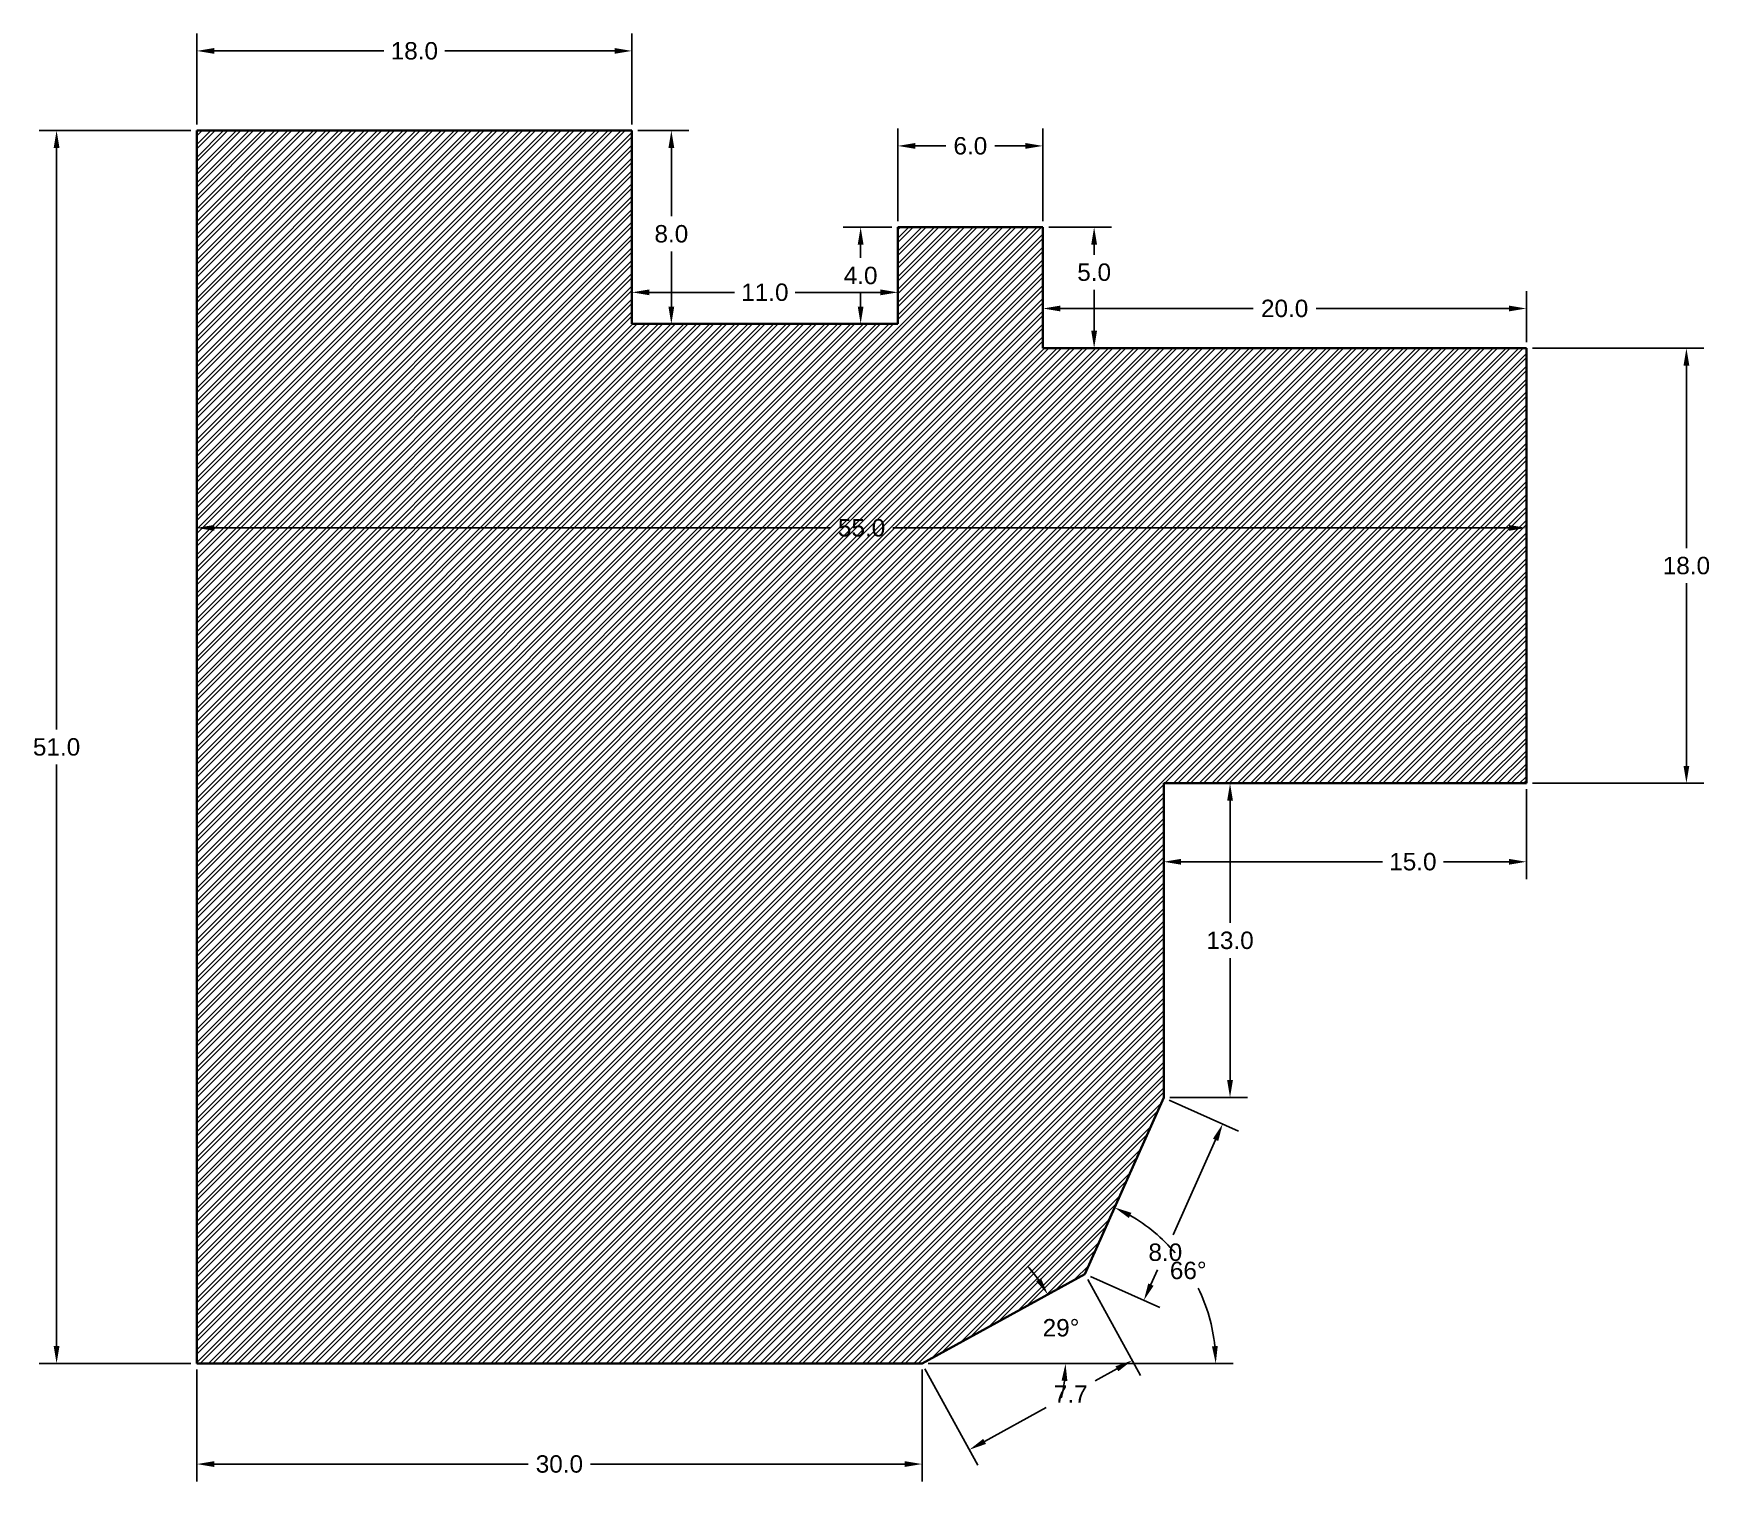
# Model space of a CAD drawing. Header units: inches. Extents: x 29.4 to 98.7, y 41.3 to 101.2.
import ezdxf

# ---------------------------------------------------------------- set-up
doc = ezdxf.new("R2010")
doc.units = ezdxf.units.IN
doc.header["$MEASUREMENT"] = 0
doc.layers.add('down_dim', color=1, linetype='Continuous')
doc.styles.get("Standard").update_dxf_attribs({"font": 'arial.ttf'})
doc.dimstyles.get("Standard").update_dxf_attribs({"dimscale": 4, "dimtxt": 0.18, "dimasz": 0.18, "dimexe": 0.18, "dimexo": 0.0625, "dimgap": 0.09, "dimtad": 0, "dimtih": 1, "dimtoh": 1, "dimdec": 1, "dimzin": 0, "dimdsep": 46, "dimtxsty": 'Standard', "dimcen": 0.09, "dimadec": 0, "dimazin": 0, "dimtfac": 1, "dimtdec": 1, "dimtofl": 0, "dimtmove": 0, "dimatfit": 3, "dimfxl": 1, "dimtolj": 1, "dimtzin": 0, "dimarcsym": 0})

# ---------------------------------------------------------------- blocks, each defined once
blk = doc.blocks.new('*D1')
at = {"layer": 'Defpoints', "color": 0, "transparency": 16777216}
for p in [(36.175, 97.212), (30.376, 46.212), (36.175, 46.212)]:
    blk.add_point(p, dxfattribs=at)
at = {"layer": 'down_dim', "color": 0, "lineweight": -2, "transparency": 16777216}
for p, q in [((35.925, 97.212), (29.656, 97.212)), ((30.376, 96.492), (30.376, 72.439)), ((30.376, 46.932), (30.376, 70.984)), ((35.925, 46.212), (29.656, 46.212))]:
    blk.add_line(p, q, dxfattribs=at)
at = {"layer": 'down_dim', "color": 0, "transparency": 16777216}
for points in [[(30.256, 96.492), (30.496, 96.492), (30.376, 97.212)], [(30.256, 46.932), (30.496, 46.932), (30.376, 46.212)]]:
    blk.add_solid(points, dxfattribs=at)
at = {"layer": 'down_dim', "color": 0, "transparency": 16777216, "insert": (30.376, 71.712), "char_height": 0.72, "attachment_point": 5}
blk.add_mtext('\\A1;51.0', dxfattribs=at)
blk = doc.blocks.new('*D2')
at = {"layer": 'Defpoints', "color": 0, "transparency": 16777216}
for p in [(72.91, 49.908), (66.175, 46.212), (68.133, 42.644)]:
    blk.add_point(p, dxfattribs=at)
at = {"layer": 'down_dim', "color": 0, "lineweight": -2, "transparency": 16777216}
for p, q in [((73.03, 49.689), (75.215, 45.709)), ((66.295, 45.993), (68.479, 42.012)), ((74.237, 45.994), (73.34, 45.501)), ((68.764, 42.99), (71.315, 44.39))]:
    blk.add_line(p, q, dxfattribs=at)
at = {"layer": 'down_dim', "color": 0, "transparency": 16777216}
for points in [[(74.179, 46.099), (74.295, 45.889), (74.868, 46.34)], [(68.706, 43.095), (68.822, 42.885), (68.133, 42.644)]]:
    blk.add_solid(points, dxfattribs=at)
at = {"layer": 'down_dim', "color": 0, "transparency": 16777216, "insert": (72.327, 44.946), "char_height": 0.72, "attachment_point": 5}
blk.add_mtext('\\A1;7.7', dxfattribs=at)
blk = doc.blocks.new('*D3')
at = {"layer": 'Defpoints', "color": 0, "transparency": 16777216}
for p in [(76.175, 57.212), (72.91, 49.908), (75.35, 48.818)]:
    blk.add_point(p, dxfattribs=at)
at = {"layer": 'down_dim', "color": 0, "lineweight": -2, "transparency": 16777216}
for p, q in [((76.403, 57.11), (79.272, 55.827)), ((78.321, 55.464), (76.565, 51.537)), ((75.643, 49.475), (75.915, 50.082)), ((73.138, 49.806), (76.007, 48.524))]:
    blk.add_line(p, q, dxfattribs=at)
at = {"layer": 'down_dim', "color": 0, "transparency": 16777216}
for points in [[(78.211, 55.513), (78.43, 55.415), (78.614, 56.121)], [(75.534, 49.524), (75.753, 49.426), (75.35, 48.818)]]:
    blk.add_solid(points, dxfattribs=at)
at = {"layer": 'down_dim', "color": 0, "transparency": 16777216, "insert": (76.24, 50.81), "char_height": 0.72, "attachment_point": 5}
blk.add_mtext('\\A1;8.0', dxfattribs=at)
blk = doc.blocks.new('*D4')
at = {"layer": 'Defpoints', "color": 0, "transparency": 16777216}
for p in [(76.175, 70.212), (76.175, 57.212), (78.917, 57.212)]:
    blk.add_point(p, dxfattribs=at)
at = {"layer": 'down_dim', "color": 0, "lineweight": -2, "transparency": 16777216}
for p, q in [((76.425, 70.212), (79.637, 70.212)), ((78.917, 69.492), (78.917, 64.44)), ((78.917, 57.932), (78.917, 62.984)), ((76.425, 57.212), (79.637, 57.212))]:
    blk.add_line(p, q, dxfattribs=at)
at = {"layer": 'down_dim', "color": 0, "transparency": 16777216}
for points in [[(78.797, 69.492), (79.037, 69.492), (78.917, 70.212)], [(78.797, 57.932), (79.037, 57.932), (78.917, 57.212)]]:
    blk.add_solid(points, dxfattribs=at)
at = {"layer": 'down_dim', "color": 0, "transparency": 16777216, "insert": (78.917, 63.712), "char_height": 0.72, "attachment_point": 5}
blk.add_mtext('\\A1;13.0', dxfattribs=at)
blk = doc.blocks.new('*D5')
at = {"layer": 'Defpoints', "color": 0, "transparency": 16777216}
for p in [(76.175, 70.212), (91.175, 70.212), (91.175, 66.965)]:
    blk.add_point(p, dxfattribs=at)
at = {"layer": 'down_dim', "color": 0, "lineweight": -2, "transparency": 16777216}
for p, q in [((76.175, 69.962), (76.175, 66.245)), ((91.175, 69.962), (91.175, 66.245)), ((76.895, 66.965), (85.221, 66.965)), ((90.455, 66.965), (87.741, 66.965))]:
    blk.add_line(p, q, dxfattribs=at)
at = {"layer": 'down_dim', "color": 0, "transparency": 16777216}
for points in [[(76.895, 67.085), (76.895, 66.845), (76.175, 66.965)], [(90.455, 67.085), (90.455, 66.845), (91.175, 66.965)]]:
    blk.add_solid(points, dxfattribs=at)
at = {"layer": 'down_dim', "color": 0, "transparency": 16777216, "insert": (86.481, 66.965), "char_height": 0.72, "attachment_point": 5}
blk.add_mtext('\\A1;15.0', dxfattribs=at)
blk = doc.blocks.new('*D6')
at = {"layer": 'Defpoints', "color": 0, "transparency": 16777216}
for p in [(91.175, 88.212), (91.175, 70.212), (97.795, 70.212)]:
    blk.add_point(p, dxfattribs=at)
at = {"layer": 'down_dim', "color": 0, "lineweight": -2, "transparency": 16777216}
for p, q in [((91.425, 88.212), (98.515, 88.212)), ((97.795, 87.492), (97.795, 79.939)), ((97.795, 70.932), (97.795, 78.484)), ((91.425, 70.212), (98.515, 70.212))]:
    blk.add_line(p, q, dxfattribs=at)
at = {"layer": 'down_dim', "color": 0, "transparency": 16777216}
for points in [[(97.675, 87.492), (97.915, 87.492), (97.795, 88.212)], [(97.675, 70.932), (97.915, 70.932), (97.795, 70.212)]]:
    blk.add_solid(points, dxfattribs=at)
at = {"layer": 'down_dim', "color": 0, "transparency": 16777216, "insert": (97.795, 79.212), "char_height": 0.72, "attachment_point": 5}
blk.add_mtext('\\A1;18.0', dxfattribs=at)
blk = doc.blocks.new('*D7')
at = {"layer": 'Defpoints', "color": 0, "transparency": 16777216}
for p in [(91.175, 89.85), (71.175, 88.212), (91.175, 88.212)]:
    blk.add_point(p, dxfattribs=at)
at = {"layer": 'down_dim', "color": 0, "lineweight": -2, "transparency": 16777216}
for p, q in [((71.175, 88.462), (71.175, 90.57)), ((91.175, 88.462), (91.175, 90.57)), ((71.895, 89.85), (79.875, 89.85)), ((90.455, 89.85), (82.475, 89.85))]:
    blk.add_line(p, q, dxfattribs=at)
at = {"layer": 'down_dim', "color": 0, "transparency": 16777216}
for points in [[(71.895, 89.97), (71.895, 89.73), (71.175, 89.85)], [(90.455, 89.97), (90.455, 89.73), (91.175, 89.85)]]:
    blk.add_solid(points, dxfattribs=at)
at = {"layer": 'down_dim', "color": 0, "transparency": 16777216, "insert": (81.175, 89.85), "char_height": 0.72, "attachment_point": 5}
blk.add_mtext('\\A1;20.0', dxfattribs=at)
blk = doc.blocks.new('*D8')
at = {"layer": 'Defpoints', "color": 0, "transparency": 16777216}
for p in [(71.175, 96.575), (65.175, 93.212), (71.175, 93.212)]:
    blk.add_point(p, dxfattribs=at)
at = {"layer": 'down_dim', "color": 0, "lineweight": -2, "transparency": 16777216}
for p, q in [((65.175, 93.462), (65.175, 97.295)), ((71.175, 93.462), (71.175, 97.295)), ((65.895, 96.575), (67.158, 96.575)), ((70.455, 96.575), (69.191, 96.575))]:
    blk.add_line(p, q, dxfattribs=at)
at = {"layer": 'down_dim', "color": 0, "transparency": 16777216}
for points in [[(65.895, 96.695), (65.895, 96.455), (65.175, 96.575)], [(70.455, 96.695), (70.455, 96.455), (71.175, 96.575)]]:
    blk.add_solid(points, dxfattribs=at)
at = {"layer": 'down_dim', "color": 0, "transparency": 16777216, "insert": (68.175, 96.575), "char_height": 0.72, "attachment_point": 5}
blk.add_mtext('\\A1;6.0', dxfattribs=at)
blk = doc.blocks.new('*D9')
at = {"layer": 'Defpoints', "color": 0, "transparency": 16777216}
for p in [(65.175, 93.212), (63.636, 89.212), (65.175, 89.212)]:
    blk.add_point(p, dxfattribs=at)
at = {"layer": 'down_dim', "color": 0, "lineweight": -2, "transparency": 16777216}
for p, q in [((64.925, 93.212), (62.916, 93.212)), ((63.636, 92.492), (63.636, 91.939)), ((63.636, 89.932), (63.636, 90.484)), ((64.925, 89.212), (62.916, 89.212))]:
    blk.add_line(p, q, dxfattribs=at)
at = {"layer": 'down_dim', "color": 0, "transparency": 16777216}
for points in [[(63.516, 92.492), (63.756, 92.492), (63.636, 93.212)], [(63.516, 89.932), (63.756, 89.932), (63.636, 89.212)]]:
    blk.add_solid(points, dxfattribs=at)
at = {"layer": 'down_dim', "color": 0, "transparency": 16777216, "insert": (63.636, 91.212), "char_height": 0.72, "attachment_point": 5}
blk.add_mtext('\\A1;4.0', dxfattribs=at)
blk = doc.blocks.new('*D10')
at = {"layer": 'Defpoints', "color": 0, "transparency": 16777216}
for p in [(65.175, 90.518), (54.175, 89.212), (65.175, 89.212)]:
    blk.add_point(p, dxfattribs=at)
at = {"layer": 'down_dim', "color": 0, "lineweight": -2, "transparency": 16777216}
for p, q in [((54.175, 89.462), (54.175, 91.238)), ((65.175, 89.462), (65.175, 91.238)), ((54.895, 90.518), (58.415, 90.518)), ((64.455, 90.518), (60.935, 90.518))]:
    blk.add_line(p, q, dxfattribs=at)
at = {"layer": 'down_dim', "color": 0, "transparency": 16777216}
for points in [[(54.895, 90.638), (54.895, 90.398), (54.175, 90.518)], [(64.455, 90.638), (64.455, 90.398), (65.175, 90.518)]]:
    blk.add_solid(points, dxfattribs=at)
at = {"layer": 'down_dim', "color": 0, "transparency": 16777216, "insert": (59.675, 90.518), "char_height": 0.72, "attachment_point": 5}
blk.add_mtext('\\A1;11.0', dxfattribs=at)
blk = doc.blocks.new('*D11')
at = {"layer": 'Defpoints', "color": 0, "transparency": 16777216}
for p in [(54.175, 97.212), (54.175, 89.212), (55.806, 89.212)]:
    blk.add_point(p, dxfattribs=at)
at = {"layer": 'down_dim', "color": 0, "lineweight": -2, "transparency": 16777216}
for p, q in [((54.425, 97.212), (56.526, 97.212)), ((55.806, 96.492), (55.806, 93.664)), ((55.806, 89.932), (55.806, 92.208)), ((54.425, 89.212), (56.526, 89.212))]:
    blk.add_line(p, q, dxfattribs=at)
at = {"layer": 'down_dim', "color": 0, "transparency": 16777216}
for points in [[(55.686, 96.492), (55.926, 96.492), (55.806, 97.212)], [(55.686, 89.932), (55.926, 89.932), (55.806, 89.212)]]:
    blk.add_solid(points, dxfattribs=at)
at = {"layer": 'down_dim', "color": 0, "transparency": 16777216, "insert": (55.806, 92.936), "char_height": 0.72, "attachment_point": 5}
blk.add_mtext('\\A1;8.0', dxfattribs=at)
blk = doc.blocks.new('*D12')
at = {"layer": 'Defpoints', "color": 0, "transparency": 16777216}
for p in [(54.175, 100.504), (36.175, 97.212), (54.175, 97.212)]:
    blk.add_point(p, dxfattribs=at)
at = {"layer": 'down_dim', "color": 0, "lineweight": -2, "transparency": 16777216}
for p, q in [((36.175, 97.462), (36.175, 101.224)), ((54.175, 97.462), (54.175, 101.224)), ((36.895, 100.504), (43.915, 100.504)), ((53.455, 100.504), (46.435, 100.504))]:
    blk.add_line(p, q, dxfattribs=at)
at = {"layer": 'down_dim', "color": 0, "transparency": 16777216}
for points in [[(36.895, 100.624), (36.895, 100.384), (36.175, 100.504)], [(53.455, 100.624), (53.455, 100.384), (54.175, 100.504)]]:
    blk.add_solid(points, dxfattribs=at)
at = {"layer": 'down_dim', "color": 0, "transparency": 16777216, "insert": (45.175, 100.504), "char_height": 0.72, "attachment_point": 5}
blk.add_mtext('\\A1;18.0', dxfattribs=at)
blk = doc.blocks.new('*D13')
at = {"layer": 'Defpoints', "color": 0, "transparency": 16777216}
for p in [(36.175, 46.212), (66.175, 46.212), (66.175, 42.052)]:
    blk.add_point(p, dxfattribs=at)
at = {"layer": 'down_dim', "color": 0, "lineweight": -2, "transparency": 16777216}
for p, q in [((36.175, 45.962), (36.175, 41.332)), ((66.175, 45.962), (66.175, 41.332)), ((36.895, 42.052), (49.881, 42.052)), ((65.455, 42.052), (52.468, 42.052))]:
    blk.add_line(p, q, dxfattribs=at)
at = {"layer": 'down_dim', "color": 0, "transparency": 16777216}
for points in [[(36.895, 42.172), (36.895, 41.932), (36.175, 42.052)], [(65.455, 42.172), (65.455, 41.932), (66.175, 42.052)]]:
    blk.add_solid(points, dxfattribs=at)
at = {"layer": 'down_dim', "color": 0, "transparency": 16777216, "insert": (51.175, 42.052), "char_height": 0.72, "attachment_point": 5}
blk.add_mtext('\\A1;30.0', dxfattribs=at)
blk = doc.blocks.new('*D14')
at = {"layer": 'Defpoints', "color": 0, "transparency": 16777216}
for p in [(71.175, 93.212), (71.175, 88.212), (73.296, 88.212)]:
    blk.add_point(p, dxfattribs=at)
at = {"layer": 'down_dim', "color": 0, "lineweight": -2, "transparency": 16777216}
for p, q in [((71.425, 93.212), (74.016, 93.212)), ((73.296, 92.492), (73.296, 92.076)), ((73.296, 88.932), (73.296, 90.621)), ((71.425, 88.212), (74.016, 88.212))]:
    blk.add_line(p, q, dxfattribs=at)
at = {"layer": 'down_dim', "color": 0, "transparency": 16777216}
for points in [[(73.176, 92.492), (73.416, 92.492), (73.296, 93.212)], [(73.176, 88.932), (73.416, 88.932), (73.296, 88.212)]]:
    blk.add_solid(points, dxfattribs=at)
at = {"layer": 'down_dim', "color": 0, "transparency": 16777216, "insert": (73.296, 91.348), "char_height": 0.72, "attachment_point": 5}
blk.add_mtext('\\A1;5.0', dxfattribs=at)
blk = doc.blocks.new('*D15')
at = {"layer": 'Defpoints', "color": 0, "transparency": 16777216}
for p in [(36.175, 81.036), (91.175, 81.036), (91.175, 80.775)]:
    blk.add_point(p, dxfattribs=at)
at = {"layer": 'down_dim', "color": 0, "lineweight": -2, "transparency": 16777216}
for p, q in [((36.175, 80.786), (36.175, 80.055)), ((36.895, 80.775), (62.381, 80.775)), ((90.455, 80.775), (64.969, 80.775)), ((91.175, 80.786), (91.175, 80.055))]:
    blk.add_line(p, q, dxfattribs=at)
at = {"layer": 'down_dim', "color": 0, "transparency": 16777216}
for points in [[(36.895, 80.895), (36.895, 80.655), (36.175, 80.775)], [(90.455, 80.895), (90.455, 80.655), (91.175, 80.775)]]:
    blk.add_solid(points, dxfattribs=at)
at = {"layer": 'down_dim', "color": 0, "transparency": 16777216, "insert": (63.675, 80.775), "char_height": 0.72, "attachment_point": 5}
blk.add_mtext('\\A1;55.0', dxfattribs=at)
blk = doc.blocks.new('*D17')
at = {"color": 0, "lineweight": -2, "transparency": 16777216}
blk.add_line((66.425, 46.212), (72.832, 46.212), dxfattribs=at)
for start, end in [(35.7126, 42.66546), (346.09428, 353.04714)]:
    blk.add_arc((66.175, 46.212), 5.937, start, end, dxfattribs=at)
at = {"color": 0, "transparency": 16777216}
for points in [[(71.097, 49.741), (70.894, 49.613), (71.379, 49.068)], [(71.948, 45.5), (72.188, 45.486), (72.112, 46.212)]]:
    blk.add_solid(points, dxfattribs=at)
at = {"layer": 'Defpoints', "color": 0, "transparency": 16777216}
for p in [(72.91, 49.908), (72.029, 47.201), (36.175, 46.212), (66.175, 46.212), (66.175, 46.212)]:
    blk.add_point(p, dxfattribs=at)
at = {"color": 0, "transparency": 16777216, "insert": (71.926, 47.686), "char_height": 0.72, "attachment_point": 5}
blk.add_mtext('\\A1;29°', dxfattribs=at)
blk = doc.blocks.new('*D18')
at = {"color": 0, "lineweight": -2, "transparency": 16777216}
blk.add_line((71.507, 46.212), (79.046, 46.212), dxfattribs=at)
for start, end in [(40.31186, 60.07542), (5.83869, 26.17236)]:
    blk.add_arc((71.257, 46.212), 7.069, start, end, dxfattribs=at)
at = {"color": 0, "transparency": 16777216}
for points in [[(74.729, 52.231), (74.838, 52.445), (74.142, 52.665)], [(78.409, 46.937), (78.169, 46.925), (78.326, 46.212)]]:
    blk.add_solid(points, dxfattribs=at)
at = {"layer": 'Defpoints', "color": 0, "transparency": 16777216}
for p in [(76.175, 57.212), (72.91, 49.908), (77.812, 48.856), (36.175, 46.212), (66.175, 46.212)]:
    blk.add_point(p, dxfattribs=at)
at = {"color": 0, "transparency": 16777216, "insert": (77.188, 50.057), "char_height": 0.72, "attachment_point": 5}
blk.add_mtext('\\A1;66°', dxfattribs=at)

msp = doc.modelspace()

# ---------------------------------------------------------------- hatches: boundary and pattern name
h = msp.add_hatch()
h.set_pattern_fill('ANSI32', color=256)
h.paths.add_polyline_path([(91.175, 88.212), (71.175, 88.212), (71.175, 93.212), (65.175, 93.212), (65.175, 89.212), (54.175, 89.212), (54.175, 97.212), (36.175, 97.212), (36.175, 46.212), (66.175, 46.212), (72.91, 49.908), (76.175, 57.212), (76.175, 70.212), (91.175, 70.212)])

# ---------------------------------------------------------------- linework, layer by layer
at = {"lineweight": 35}
for p, q in [((36.175, 97.212), (36.175, 46.212)), ((36.175, 97.212), (54.175, 97.212)), ((54.175, 97.212), (54.175, 89.212)), ((65.175, 89.212), (65.175, 93.212)), ((65.175, 93.212), (71.175, 93.212)), ((71.175, 93.212), (71.175, 88.212)), ((54.175, 89.212), (65.175, 89.212)), ((71.175, 88.212), (91.175, 88.212)), ((91.175, 88.212), (91.175, 70.212)), ((91.175, 70.212), (76.175, 70.212)), ((76.175, 70.212), (76.175, 57.212)), ((76.175, 57.212), (72.91, 49.908)), ((72.91, 49.908), (66.175, 46.212)), ((36.175, 46.212), (66.175, 46.212))]:
    msp.add_line(p, q, dxfattribs=at)

# ---------------------------------------------------------------- dimensions: what is measured, and where the dimension line sits
for base, line2, picture, middle in [((77.812, 48.856), ((76.175, 57.212), (72.91, 49.908)), '*D18', (77.188, 50.057)), ((72.029, 47.201), ((72.91, 49.908), (66.175, 46.212)), '*D17', (71.926, 47.686))]:
    dim = msp.add_angular_dim_2l(base=base, line1=((36.175, 46.212), (66.175, 46.212)), line2=line2, dimstyle='Standard')
    dim.commit()
    dim.dimension.update_dxf_attribs({"geometry": picture, "text_midpoint": middle})
at = {"layer": 'down_dim'}
for base, p1, p2, picture, middle in [((54.175, 100.504), (36.175, 97.212), (54.175, 97.212), '*D12', (45.175, 100.504)), ((65.175, 90.518), (54.175, 89.212), (65.175, 89.212), '*D10', (59.675, 90.518)), ((91.175, 89.85), (71.175, 88.212), (91.175, 88.212), '*D7', (81.175, 89.85)), ((91.175, 66.965), (76.175, 70.212), (91.175, 70.212), '*D5', (86.481, 66.965)), ((66.175, 42.052), (36.175, 46.212), (66.175, 46.212), '*D13', (51.175, 42.052))]:
    dim = msp.add_linear_dim(base=base, p1=p1, p2=p2, dimstyle='Standard', dxfattribs=at)
    dim.commit()
    dim.dimension.update_dxf_attribs({"geometry": picture, "text_midpoint": middle, "dimtype": 160})
for base, p1, p2, angle, picture, middle, dimtype in [((30.376, 46.212), (36.175, 97.212), (36.175, 46.212), 90, '*D1', (30.376, 71.712), 160), ((55.806, 89.212), (54.175, 97.212), (54.175, 89.212), 90, '*D11', (55.806, 92.936), 160), ((63.636, 89.212), (65.175, 93.212), (65.175, 89.212), 90, '*D9', (63.636, 91.212), 160), ((73.296, 88.212), (71.175, 93.212), (71.175, 88.212), 90, '*D14', (73.296, 91.348), 160), ((78.917, 57.212), (76.175, 70.212), (76.175, 57.212), 90, '*D4', (78.917, 63.712), 160), ((75.35, 48.818), (76.175, 57.212), (72.91, 49.908), 245.91412, '*D3', (76.24, 50.81), 161), ((68.133, 42.644), (72.91, 49.908), (66.175, 46.212), 208.75974, '*D2', (72.327, 44.946), 161)]:
    dim = msp.add_linear_dim(base=base, p1=p1, p2=p2, angle=angle, dimstyle='Standard', dxfattribs=at)
    dim.commit()
    dim.dimension.update_dxf_attribs({"geometry": picture, "text_midpoint": middle, "dimtype": dimtype})
for base, p1, p2, picture, middle in [((71.175, 96.575), (65.175, 93.212), (71.175, 93.212), '*D8', (68.175, 96.575)), ((91.175, 80.775), (36.175, 81.036), (91.175, 81.036), '*D15', (63.675, 80.775))]:
    dim = msp.add_linear_dim(base=base, p1=p1, p2=p2, dimstyle='Standard', dxfattribs=at)
    dim.commit()
    dim.dimension.update_dxf_attribs({"geometry": picture, "text_midpoint": middle})
dim = msp.add_linear_dim(base=(97.795, 70.212), p1=(91.175, 88.212), p2=(91.175, 70.212), angle=90, dimstyle='Standard', dxfattribs=at)
dim.commit()
dim.dimension.update_dxf_attribs({"geometry": '*D6', "text_midpoint": (97.795, 79.212)})

doc.saveas('drawing.dxf')
